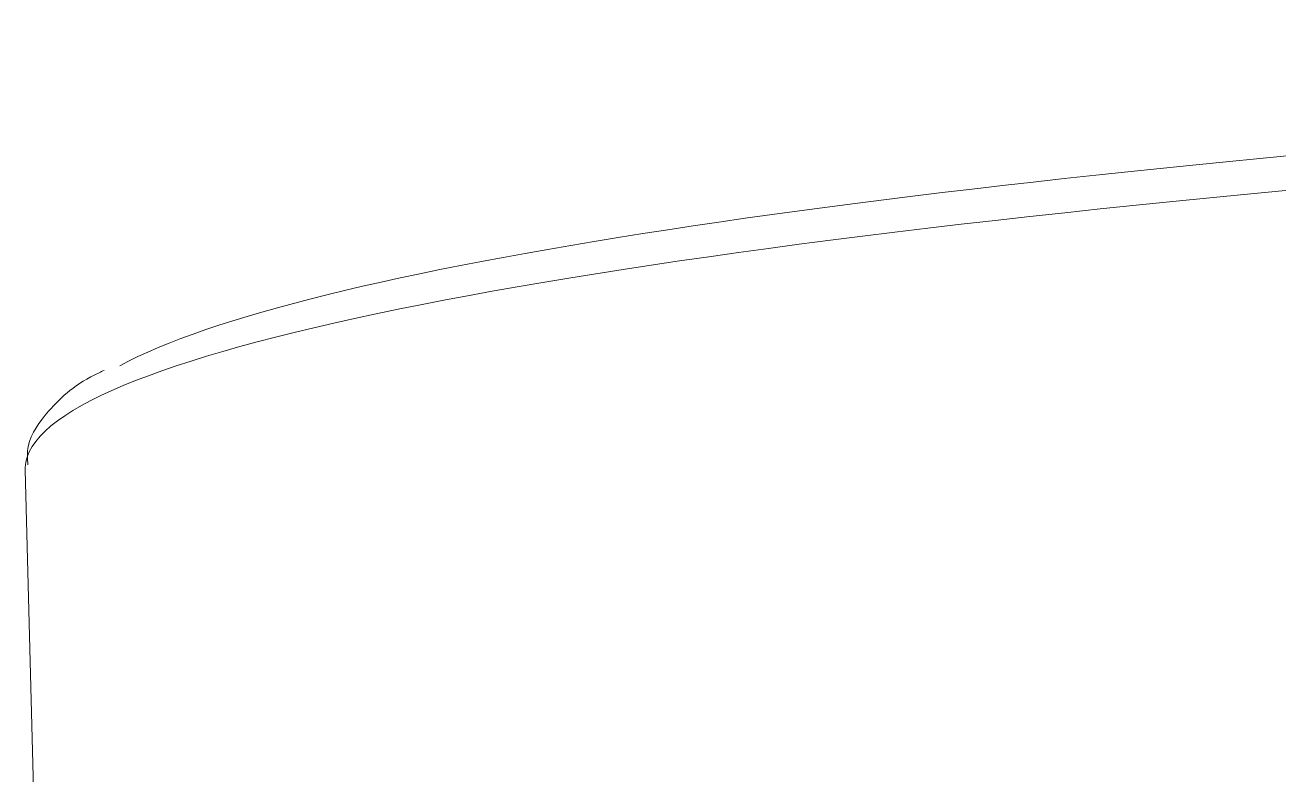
# Model space of a CAD drawing. Extents: x 19821 to 22981, y -91 to 2224.
# Drawn here: x 20565.34 to 20598.82, y 1314.22 to 1334.25 of the extents above; entities that cross this region are included whole.
import ezdxf

# ---------------------------------------------------------------- set-up
doc = ezdxf.new("R2010")
doc.units = 0
doc.header["$LTSCALE"] = 10
doc.header["$MEASUREMENT"] = 0
doc.layers.add('1', color=7, linetype='CONTINUOUS')

msp = doc.modelspace()

# ---------------------------------------------------------------- linework, layer by layer
at = {"layer": '1', "color": 7, "linetype": 'Continuous', "lineweight": 18}
msp.add_line((20565.341, 1322.364), (20565.855, 1302.912), dxfattribs=at)
for centre, major_axis, start_param, end_param in [((20690.341, 1323.439), (124.027, 0), 1.570796, 2.982942), ((20690.341, 1322.389), (125, 0), 3.137862, 3.143851)]:
    msp.add_ellipse(centre, major_axis=major_axis, ratio=0.087156, start_param=start_param, end_param=end_param, dxfattribs=at)
at = {"layer": '1', "color": 7, "linetype": 'Continuous', "lineweight": 13}
msp.add_ellipse((20690.341, 1322.389), major_axis=(125, 0), ratio=0.087156, start_param=1.570796, end_param=3.137862, dxfattribs=at)
at = {"layer": '1', "color": 7, "linetype": 'Continuous', "lineweight": 18}
msp.add_open_spline([(20567.451, 1325.023), (20567.406, 1325.003), (20566.713, 1324.689), (20566.078, 1324.117), (20565.393, 1323.214), (20565.397, 1322.671), (20565.417, 1322.498)], degree=3, knots=[0, 0, 0, 0, 0.033677, 0.524711, 0.85552, 1, 1, 1, 1], dxfattribs=at)

doc.saveas('drawing.dxf')
